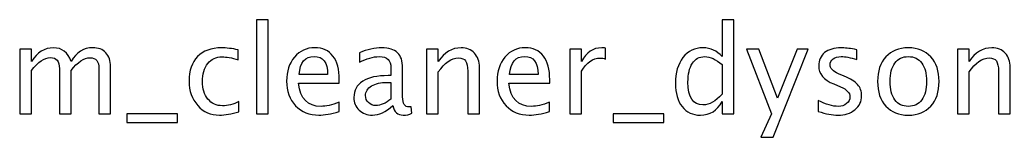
# Model space of a CAD drawing. Header units: centimetres. Extents: x -40.4 to 36.1, y -33 to 28.7.
# Drawn here: x 14.52 to 36.06, y 26.16 to 28.71 of the extents above; entities that cross this region are included whole.
import ezdxf

# ---------------------------------------------------------------- set-up
doc = ezdxf.new("R2010")
doc.units = ezdxf.units.CM
doc.header["$MEASUREMENT"] = 0
doc.layers.add('Layer 1', color=7, linetype='Continuous')

msp = doc.modelspace()

# ---------------------------------------------------------------- linework, layer by layer
at = {"layer": 'Layer 1'}
for points, knots in [([(19.66471, 26.67044), (19.66471, 26.67044), (19.66471, 28.71037), (19.66471, 28.71037), (19.66471, 28.71037), (19.66471, 28.71037), (19.91871, 28.71037), (19.91871, 28.71037), (19.91871, 28.71037), (19.91871, 28.71037), (19.91871, 26.67044), (19.91871, 26.67044), (19.91871, 26.67044), (19.91871, 26.67044), (19.66471, 26.67044), (19.66471, 26.67044)], [0, 0, 0, 0, 0.2, 0.2, 0.2, 0.2, 0.4, 0.4, 0.4, 0.4, 0.6, 0.6, 0.6, 0.6, 1, 1, 1, 1]), ([(29.78854, 26.67044), (29.78854, 26.67044), (29.78854, 26.9337), (29.78854, 26.9337), (29.78854, 26.9337), (29.68491, 26.73703), (29.52881, 26.63869), (29.32023, 26.63869), (29.32023, 26.63869), (29.15089, 26.63869), (29.01772, 26.69999), (28.92071, 26.82302), (28.92071, 26.82302), (28.82369, 26.94605), (28.77518, 27.11406), (28.77518, 27.32705), (28.77518, 27.32705), (28.77518, 27.55988), (28.83031, 27.74729), (28.94011, 27.88929), (28.94011, 27.88929), (29.05035, 28.03084), (29.19499, 28.10183), (29.37447, 28.10183), (29.37447, 28.10183), (29.54071, 28.10183), (29.67918, 28.03833), (29.78854, 27.91089), (29.78854, 27.91089), (29.78854, 27.91089), (29.78854, 28.71037), (29.78854, 28.71037), (29.78854, 28.71037), (29.78854, 28.71037), (30.04254, 28.71037), (30.04254, 28.71037), (30.04254, 28.71037), (30.04254, 28.71037), (30.04254, 26.67044), (30.04254, 26.67044), (30.04254, 26.67044), (30.04254, 26.67044), (29.78854, 26.67044), (29.78854, 26.67044)], [0, 0, 0, 0, 0.08333333, 0.08333333, 0.08333333, 0.08333333, 0.16666667, 0.16666667, 0.16666667, 0.16666667, 0.25, 0.25, 0.25, 0.25, 0.33333333, 0.33333333, 0.33333333, 0.33333333, 0.41666667, 0.41666667, 0.41666667, 0.41666667, 0.5, 0.5, 0.5, 0.5, 0.58333333, 0.58333333, 0.58333333, 0.58333333, 0.66666667, 0.66666667, 0.66666667, 0.66666667, 0.75, 0.75, 0.75, 0.75, 0.83333333, 0.83333333, 0.83333333, 0.83333333, 1, 1, 1, 1]), ([(14.51637, 26.67044), (14.51637, 26.67044), (14.51637, 28.07273), (14.51637, 28.07273), (14.51637, 28.07273), (14.51637, 28.07273), (14.77037, 28.07273), (14.77037, 28.07273), (14.77037, 28.07273), (14.77037, 28.07273), (14.77037, 27.80771), (14.77037, 27.80771), (14.77037, 27.80771), (14.89428, 28.00394), (15.05303, 28.10183), (15.2475, 28.10183), (15.2475, 28.10183), (15.43491, 28.10183), (15.56235, 28.00394), (15.63026, 27.80771), (15.63026, 27.80771), (15.75065, 28.0057), (15.90764, 28.10448), (16.10034, 28.10448), (16.10034, 28.10448), (16.22337, 28.10448), (16.31906, 28.06832), (16.38741, 27.99556), (16.38741, 27.99556), (16.45576, 27.9228), (16.49016, 27.82094), (16.49016, 27.68997), (16.49016, 27.68997), (16.49016, 27.68997), (16.49016, 26.67044), (16.49016, 26.67044), (16.49016, 26.67044), (16.49016, 26.67044), (16.23616, 26.67044), (16.23616, 26.67044), (16.23616, 26.67044), (16.23616, 26.67044), (16.23616, 27.64807), (16.23616, 27.64807), (16.23616, 27.64807), (16.23616, 27.80771), (16.17266, 27.88752), (16.04566, 27.88752), (16.04566, 27.88752), (15.91381, 27.88752), (15.77534, 27.79448), (15.63026, 27.60795), (15.63026, 27.60795), (15.63026, 27.60795), (15.63026, 26.67044), (15.63026, 26.67044), (15.63026, 26.67044), (15.63026, 26.67044), (15.37626, 26.67044), (15.37626, 26.67044), (15.37626, 26.67044), (15.37626, 26.67044), (15.37626, 27.64896), (15.37626, 27.64896), (15.37626, 27.64896), (15.37626, 27.80991), (15.31188, 27.89017), (15.18268, 27.89017), (15.18268, 27.89017), (15.05436, 27.89017), (14.91677, 27.79668), (14.77037, 27.60927), (14.77037, 27.60927), (14.77037, 27.60927), (14.77037, 26.67044), (14.77037, 26.67044), (14.77037, 26.67044), (14.77037, 26.67044), (14.51637, 26.67044), (14.51637, 26.67044)], [0, 0, 0, 0, 0.04761905, 0.04761905, 0.04761905, 0.04761905, 0.0952381, 0.0952381, 0.0952381, 0.0952381, 0.14285714, 0.14285714, 0.14285714, 0.14285714, 0.19047619, 0.19047619, 0.19047619, 0.19047619, 0.23809524, 0.23809524, 0.23809524, 0.23809524, 0.28571429, 0.28571429, 0.28571429, 0.28571429, 0.33333333, 0.33333333, 0.33333333, 0.33333333, 0.38095238, 0.38095238, 0.38095238, 0.38095238, 0.42857143, 0.42857143, 0.42857143, 0.42857143, 0.47619048, 0.47619048, 0.47619048, 0.47619048, 0.52380952, 0.52380952, 0.52380952, 0.52380952, 0.57142857, 0.57142857, 0.57142857, 0.57142857, 0.61904762, 0.61904762, 0.61904762, 0.61904762, 0.66666667, 0.66666667, 0.66666667, 0.66666667, 0.71428571, 0.71428571, 0.71428571, 0.71428571, 0.76190476, 0.76190476, 0.76190476, 0.76190476, 0.80952381, 0.80952381, 0.80952381, 0.80952381, 0.85714286, 0.85714286, 0.85714286, 0.85714286, 0.9047619, 0.9047619, 0.9047619, 0.9047619, 1, 1, 1, 1]), ([(19.28327, 26.71277), (19.11878, 26.66338), (18.97679, 26.63869), (18.85729, 26.63869), (18.85729, 26.63869), (18.66767, 26.63869), (18.51068, 26.7088), (18.38589, 26.84859), (18.38589, 26.84859), (18.26109, 26.98882), (18.19847, 27.16565), (18.19847, 27.37864), (18.19847, 27.37864), (18.19847, 27.60618), (18.26021, 27.78389), (18.38368, 27.91089), (18.38368, 27.91089), (18.50715, 28.03833), (18.67957, 28.10183), (18.90094, 28.10183), (18.90094, 28.10183), (19.00986, 28.10183), (19.13245, 28.08684), (19.26739, 28.05685), (19.26739, 28.05685), (19.26739, 28.05685), (19.26739, 27.84254), (19.26739, 27.84254), (19.26739, 27.84254), (19.12407, 27.88488), (19.00722, 27.90604), (18.91726, 27.90604), (18.91726, 27.90604), (18.78673, 27.90604), (18.68222, 27.85709), (18.60417, 27.75964), (18.60417, 27.75964), (18.52612, 27.66219), (18.48687, 27.5321), (18.48687, 27.36982), (18.48687, 27.36982), (18.48687, 27.21239), (18.52744, 27.08539), (18.60814, 26.98794), (18.60814, 26.98794), (18.68884, 26.89093), (18.79423, 26.84242), (18.9252, 26.84242), (18.9252, 26.84242), (19.04117, 26.84242), (19.16023, 26.87241), (19.28327, 26.93238), (19.28327, 26.93238), (19.28327, 26.93238), (19.28327, 26.71277), (19.28327, 26.71277)], [0, 0, 0, 0, 0.06666667, 0.06666667, 0.06666667, 0.06666667, 0.13333333, 0.13333333, 0.13333333, 0.13333333, 0.2, 0.2, 0.2, 0.2, 0.26666667, 0.26666667, 0.26666667, 0.26666667, 0.33333333, 0.33333333, 0.33333333, 0.33333333, 0.4, 0.4, 0.4, 0.4, 0.46666667, 0.46666667, 0.46666667, 0.46666667, 0.53333333, 0.53333333, 0.53333333, 0.53333333, 0.6, 0.6, 0.6, 0.6, 0.66666667, 0.66666667, 0.66666667, 0.66666667, 0.73333333, 0.73333333, 0.73333333, 0.73333333, 0.8, 0.8, 0.8, 0.8, 0.86666667, 0.86666667, 0.86666667, 0.86666667, 1, 1, 1, 1]), ([(21.45858, 26.71542), (21.28792, 26.66427), (21.14196, 26.63869), (21.02025, 26.63869), (21.02025, 26.63869), (20.81255, 26.63869), (20.64366, 26.70748), (20.51358, 26.84462), (20.51358, 26.84462), (20.38349, 26.98177), (20.31822, 27.15948), (20.31822, 27.3782), (20.31822, 27.3782), (20.31822, 27.59031), (20.37555, 27.76449), (20.49064, 27.90075), (20.49064, 27.90075), (20.60574, 28.03657), (20.75302, 28.10448), (20.9325, 28.10448), (20.9325, 28.10448), (21.10227, 28.10448), (21.23368, 28.04407), (21.32629, 27.92324), (21.32629, 27.92324), (21.41889, 27.80241), (21.46519, 27.63132), (21.46519, 27.40951), (21.46519, 27.40951), (21.46519, 27.40951), (21.46387, 27.3319), (21.46387, 27.3319), (21.46387, 27.3319), (21.46387, 27.3319), (20.57752, 27.3319), (20.57752, 27.3319), (20.57752, 27.3319), (20.61456, 26.99676), (20.77816, 26.82919), (21.06788, 26.82919), (21.06788, 26.82919), (21.17415, 26.82919), (21.30424, 26.85918), (21.45858, 26.91915), (21.45858, 26.91915), (21.45858, 26.91915), (21.45858, 26.71542), (21.45858, 26.71542)], [0, 0, 0, 0, 0.07692308, 0.07692308, 0.07692308, 0.07692308, 0.15384615, 0.15384615, 0.15384615, 0.15384615, 0.23076923, 0.23076923, 0.23076923, 0.23076923, 0.30769231, 0.30769231, 0.30769231, 0.30769231, 0.38461538, 0.38461538, 0.38461538, 0.38461538, 0.46153846, 0.46153846, 0.46153846, 0.46153846, 0.53846154, 0.53846154, 0.53846154, 0.53846154, 0.61538462, 0.61538462, 0.61538462, 0.61538462, 0.69230769, 0.69230769, 0.69230769, 0.69230769, 0.76923077, 0.76923077, 0.76923077, 0.76923077, 0.84615385, 0.84615385, 0.84615385, 0.84615385, 1, 1, 1, 1]), ([(22.62627, 26.84903), (22.4737, 26.7088), (22.32685, 26.63869), (22.18574, 26.63869), (22.18574, 26.63869), (22.06977, 26.63869), (21.97319, 26.67485), (21.89691, 26.74761), (21.89691, 26.74761), (21.82018, 26.82037), (21.78181, 26.91209), (21.78181, 27.02278), (21.78181, 27.02278), (21.78181, 27.17579), (21.84619, 27.29353), (21.97496, 27.37555), (21.97496, 27.37555), (22.10372, 27.45757), (22.28849, 27.49858), (22.52926, 27.49858), (22.52926, 27.49858), (22.52926, 27.49858), (22.58879, 27.49858), (22.58879, 27.49858), (22.58879, 27.49858), (22.58879, 27.49858), (22.58879, 27.66748), (22.58879, 27.66748), (22.58879, 27.66748), (22.58879, 27.8302), (22.50412, 27.91133), (22.33435, 27.91133), (22.33435, 27.91133), (22.20294, 27.91133), (22.05918, 27.86988), (21.90352, 27.78698), (21.90352, 27.78698), (21.90352, 27.78698), (21.90352, 27.996), (21.90352, 27.996), (21.90352, 27.996), (22.07462, 28.06656), (22.23601, 28.10183), (22.38727, 28.10183), (22.38727, 28.10183), (22.54293, 28.10183), (22.65802, 28.06656), (22.73166, 27.99556), (22.73166, 27.99556), (22.80575, 27.92456), (22.84279, 27.8152), (22.84279, 27.66748), (22.84279, 27.66748), (22.84279, 27.66748), (22.84279, 27.0338), (22.84279, 27.0338), (22.84279, 27.0338), (22.84279, 26.88872), (22.88733, 26.81596), (22.97684, 26.81596), (22.97684, 26.81596), (22.98787, 26.81596), (23.00418, 26.81772), (23.02579, 26.82125), (23.02579, 26.82125), (23.02579, 26.82125), (23.04387, 26.68014), (23.04387, 26.68014), (23.04387, 26.68014), (22.98611, 26.65236), (22.92261, 26.63869), (22.85293, 26.63869), (22.85293, 26.63869), (22.73431, 26.63869), (22.6589, 26.7088), (22.62627, 26.84903)], [0, 0, 0, 0, 0.05, 0.05, 0.05, 0.05, 0.1, 0.1, 0.1, 0.1, 0.15, 0.15, 0.15, 0.15, 0.2, 0.2, 0.2, 0.2, 0.25, 0.25, 0.25, 0.25, 0.3, 0.3, 0.3, 0.3, 0.35, 0.35, 0.35, 0.35, 0.4, 0.4, 0.4, 0.4, 0.45, 0.45, 0.45, 0.45, 0.5, 0.5, 0.5, 0.5, 0.55, 0.55, 0.55, 0.55, 0.6, 0.6, 0.6, 0.6, 0.65, 0.65, 0.65, 0.65, 0.7, 0.7, 0.7, 0.7, 0.75, 0.75, 0.75, 0.75, 0.8, 0.8, 0.8, 0.8, 0.85, 0.85, 0.85, 0.85, 0.9, 0.9, 0.9, 0.9, 1, 1, 1, 1]), ([(23.36446, 26.67044), (23.36446, 26.67044), (23.36446, 28.07273), (23.36446, 28.07273), (23.36446, 28.07273), (23.36446, 28.07273), (23.61846, 28.07273), (23.61846, 28.07273), (23.61846, 28.07273), (23.61846, 28.07273), (23.61846, 27.80771), (23.61846, 27.80771), (23.61846, 27.80771), (23.75296, 28.00394), (23.91788, 28.10183), (24.11279, 28.10183), (24.11279, 28.10183), (24.23538, 28.10183), (24.33283, 28.06347), (24.40471, 27.9863), (24.40471, 27.9863), (24.47659, 27.90957), (24.51275, 27.80594), (24.51275, 27.6763), (24.51275, 27.6763), (24.51275, 27.6763), (24.51275, 26.67044), (24.51275, 26.67044), (24.51275, 26.67044), (24.51275, 26.67044), (24.25875, 26.67044), (24.25875, 26.67044), (24.25875, 26.67044), (24.25875, 26.67044), (24.25875, 27.59339), (24.25875, 27.59339), (24.25875, 27.59339), (24.25875, 27.69746), (24.24332, 27.77155), (24.21289, 27.81564), (24.21289, 27.81564), (24.18202, 27.86018), (24.13131, 27.88223), (24.06031, 27.88223), (24.06031, 27.88223), (23.90421, 27.88223), (23.75692, 27.78037), (23.61846, 27.57664), (23.61846, 27.57664), (23.61846, 27.57664), (23.61846, 26.67044), (23.61846, 26.67044), (23.61846, 26.67044), (23.61846, 26.67044), (23.36446, 26.67044), (23.36446, 26.67044)], [0, 0, 0, 0, 0.06666667, 0.06666667, 0.06666667, 0.06666667, 0.13333333, 0.13333333, 0.13333333, 0.13333333, 0.2, 0.2, 0.2, 0.2, 0.26666667, 0.26666667, 0.26666667, 0.26666667, 0.33333333, 0.33333333, 0.33333333, 0.33333333, 0.4, 0.4, 0.4, 0.4, 0.46666667, 0.46666667, 0.46666667, 0.46666667, 0.53333333, 0.53333333, 0.53333333, 0.53333333, 0.6, 0.6, 0.6, 0.6, 0.66666667, 0.66666667, 0.66666667, 0.66666667, 0.73333333, 0.73333333, 0.73333333, 0.73333333, 0.8, 0.8, 0.8, 0.8, 0.86666667, 0.86666667, 0.86666667, 0.86666667, 1, 1, 1, 1]), ([(26.03587, 26.71542), (25.86521, 26.66427), (25.71925, 26.63869), (25.59754, 26.63869), (25.59754, 26.63869), (25.38984, 26.63869), (25.22095, 26.70748), (25.09087, 26.84462), (25.09087, 26.84462), (24.96078, 26.98177), (24.89551, 27.15948), (24.89551, 27.3782), (24.89551, 27.3782), (24.89551, 27.59031), (24.95284, 27.76449), (25.06793, 27.90075), (25.06793, 27.90075), (25.18303, 28.03657), (25.33031, 28.10448), (25.50979, 28.10448), (25.50979, 28.10448), (25.67956, 28.10448), (25.81097, 28.04407), (25.90358, 27.92324), (25.90358, 27.92324), (25.99618, 27.80241), (26.04248, 27.63132), (26.04248, 27.40951), (26.04248, 27.40951), (26.04248, 27.40951), (26.04116, 27.3319), (26.04116, 27.3319), (26.04116, 27.3319), (26.04116, 27.3319), (25.15481, 27.3319), (25.15481, 27.3319), (25.15481, 27.3319), (25.19185, 26.99676), (25.35545, 26.82919), (25.64517, 26.82919), (25.64517, 26.82919), (25.75144, 26.82919), (25.88153, 26.85918), (26.03587, 26.91915), (26.03587, 26.91915), (26.03587, 26.91915), (26.03587, 26.71542), (26.03587, 26.71542)], [0, 0, 0, 0, 0.07692308, 0.07692308, 0.07692308, 0.07692308, 0.15384615, 0.15384615, 0.15384615, 0.15384615, 0.23076923, 0.23076923, 0.23076923, 0.23076923, 0.30769231, 0.30769231, 0.30769231, 0.30769231, 0.38461538, 0.38461538, 0.38461538, 0.38461538, 0.46153846, 0.46153846, 0.46153846, 0.46153846, 0.53846154, 0.53846154, 0.53846154, 0.53846154, 0.61538462, 0.61538462, 0.61538462, 0.61538462, 0.69230769, 0.69230769, 0.69230769, 0.69230769, 0.76923077, 0.76923077, 0.76923077, 0.76923077, 0.84615385, 0.84615385, 0.84615385, 0.84615385, 1, 1, 1, 1]), ([(26.48081, 26.67044), (26.48081, 26.67044), (26.48081, 28.07273), (26.48081, 28.07273), (26.48081, 28.07273), (26.48081, 28.07273), (26.73481, 28.07273), (26.73481, 28.07273), (26.73481, 28.07273), (26.73481, 28.07273), (26.73481, 27.80771), (26.73481, 27.80771), (26.73481, 27.80771), (26.83579, 28.00394), (26.98219, 28.10183), (27.17446, 28.10183), (27.17446, 28.10183), (27.20048, 28.10183), (27.22782, 28.09963), (27.25604, 28.09522), (27.25604, 28.09522), (27.25604, 28.09522), (27.25604, 27.85754), (27.25604, 27.85754), (27.25604, 27.85754), (27.21194, 27.87209), (27.17314, 27.87958), (27.13962, 27.87958), (27.13962, 27.87958), (26.97823, 27.87958), (26.84329, 27.78433), (26.73481, 27.59339), (26.73481, 27.59339), (26.73481, 27.59339), (26.73481, 26.67044), (26.73481, 26.67044), (26.73481, 26.67044), (26.73481, 26.67044), (26.48081, 26.67044), (26.48081, 26.67044)], [0, 0, 0, 0, 0.09090909, 0.09090909, 0.09090909, 0.09090909, 0.18181818, 0.18181818, 0.18181818, 0.18181818, 0.27272727, 0.27272727, 0.27272727, 0.27272727, 0.36363636, 0.36363636, 0.36363636, 0.36363636, 0.45454545, 0.45454545, 0.45454545, 0.45454545, 0.54545455, 0.54545455, 0.54545455, 0.54545455, 0.63636364, 0.63636364, 0.63636364, 0.63636364, 0.72727273, 0.72727273, 0.72727273, 0.72727273, 0.81818182, 0.81818182, 0.81818182, 0.81818182, 1, 1, 1, 1]), ([(30.63432, 26.15979), (30.63432, 26.15979), (30.86186, 26.66868), (30.86186, 26.66868), (30.86186, 26.66868), (30.86186, 26.66868), (30.31859, 28.07273), (30.31859, 28.07273), (30.31859, 28.07273), (30.31859, 28.07273), (30.59111, 28.07273), (30.59111, 28.07273), (30.59111, 28.07273), (30.59111, 28.07273), (30.99504, 27.01087), (30.99504, 27.01087), (30.99504, 27.01087), (30.99504, 27.01087), (31.42587, 28.07273), (31.42587, 28.07273), (31.42587, 28.07273), (31.42587, 28.07273), (31.66531, 28.07273), (31.66531, 28.07273), (31.66531, 28.07273), (31.66531, 28.07273), (30.89891, 26.15979), (30.89891, 26.15979), (30.89891, 26.15979), (30.89891, 26.15979), (30.63432, 26.15979), (30.63432, 26.15979)], [0, 0, 0, 0, 0.11111111, 0.11111111, 0.11111111, 0.11111111, 0.22222222, 0.22222222, 0.22222222, 0.22222222, 0.33333333, 0.33333333, 0.33333333, 0.33333333, 0.44444444, 0.44444444, 0.44444444, 0.44444444, 0.55555556, 0.55555556, 0.55555556, 0.55555556, 0.66666667, 0.66666667, 0.66666667, 0.66666667, 0.77777778, 0.77777778, 0.77777778, 0.77777778, 1, 1, 1, 1]), ([(31.8836, 26.72071), (31.8836, 26.72071), (31.8836, 26.95354), (31.8836, 26.95354), (31.8836, 26.95354), (32.04985, 26.87064), (32.19404, 26.82919), (32.31707, 26.82919), (32.31707, 26.82919), (32.39028, 26.82919), (32.45113, 26.84903), (32.4992, 26.88872), (32.4992, 26.88872), (32.54726, 26.92797), (32.57151, 26.97736), (32.57151, 27.03689), (32.57151, 27.03689), (32.57151, 27.12376), (32.50405, 27.19564), (32.36911, 27.25252), (32.36911, 27.25252), (32.36911, 27.25252), (32.2205, 27.31558), (32.2205, 27.31558), (32.2205, 27.31558), (32.00134, 27.40642), (31.89154, 27.53783), (31.89154, 27.70849), (31.89154, 27.70849), (31.89154, 27.83064), (31.93475, 27.92677), (32.02118, 27.99688), (32.02118, 27.99688), (32.10761, 28.067), (32.22623, 28.10183), (32.37661, 28.10183), (32.37661, 28.10183), (32.45466, 28.10183), (32.55167, 28.09125), (32.66676, 28.06964), (32.66676, 28.06964), (32.66676, 28.06964), (32.71968, 28.0595), (32.71968, 28.0595), (32.71968, 28.0595), (32.71968, 28.0595), (32.71968, 27.84783), (32.71968, 27.84783), (32.71968, 27.84783), (32.57813, 27.89017), (32.46524, 27.91133), (32.38101, 27.91133), (32.38101, 27.91133), (32.30693, 27.91133), (32.24828, 27.89502), (32.20374, 27.86283), (32.20374, 27.86283), (32.15965, 27.83064), (32.1376, 27.78742), (32.1376, 27.73318), (32.1376, 27.73318), (32.1376, 27.65689), (32.19933, 27.59207), (32.32325, 27.5396), (32.32325, 27.5396), (32.32325, 27.5396), (32.4454, 27.488), (32.4454, 27.488), (32.4454, 27.488), (32.58386, 27.42979), (32.68176, 27.36806), (32.73908, 27.30323), (32.73908, 27.30323), (32.79685, 27.23841), (32.82551, 27.15727), (32.82551, 27.06026), (32.82551, 27.06026), (32.82551, 26.93723), (32.77701, 26.83625), (32.67955, 26.75731), (32.67955, 26.75731), (32.58254, 26.67838), (32.45818, 26.63869), (32.30693, 26.63869), (32.30693, 26.63869), (32.19052, 26.63869), (32.04985, 26.66603), (31.8836, 26.72071)], [0, 0, 0, 0, 0.04347826, 0.04347826, 0.04347826, 0.04347826, 0.08695652, 0.08695652, 0.08695652, 0.08695652, 0.13043478, 0.13043478, 0.13043478, 0.13043478, 0.17391304, 0.17391304, 0.17391304, 0.17391304, 0.2173913, 0.2173913, 0.2173913, 0.2173913, 0.26086957, 0.26086957, 0.26086957, 0.26086957, 0.30434783, 0.30434783, 0.30434783, 0.30434783, 0.34782609, 0.34782609, 0.34782609, 0.34782609, 0.39130435, 0.39130435, 0.39130435, 0.39130435, 0.43478261, 0.43478261, 0.43478261, 0.43478261, 0.47826087, 0.47826087, 0.47826087, 0.47826087, 0.52173913, 0.52173913, 0.52173913, 0.52173913, 0.56521739, 0.56521739, 0.56521739, 0.56521739, 0.60869565, 0.60869565, 0.60869565, 0.60869565, 0.65217391, 0.65217391, 0.65217391, 0.65217391, 0.69565217, 0.69565217, 0.69565217, 0.69565217, 0.73913043, 0.73913043, 0.73913043, 0.73913043, 0.7826087, 0.7826087, 0.7826087, 0.7826087, 0.82608696, 0.82608696, 0.82608696, 0.82608696, 0.86956522, 0.86956522, 0.86956522, 0.86956522, 0.91304348, 0.91304348, 0.91304348, 0.91304348, 1, 1, 1, 1]), ([(33.84107, 26.63869), (33.63514, 26.63869), (33.47198, 26.70439), (33.35203, 26.8358), (33.35203, 26.8358), (33.23165, 26.96721), (33.17167, 27.14581), (33.17167, 27.37114), (33.17167, 27.37114), (33.17167, 27.59604), (33.23165, 27.77419), (33.35203, 27.90516), (33.35203, 27.90516), (33.47198, 28.03613), (33.63514, 28.10183), (33.84107, 28.10183), (33.84107, 28.10183), (34.047, 28.10183), (34.21016, 28.03613), (34.33011, 27.90516), (34.33011, 27.90516), (34.45049, 27.77419), (34.51046, 27.59604), (34.51046, 27.37114), (34.51046, 27.37114), (34.51046, 27.14581), (34.45049, 26.96721), (34.33011, 26.8358), (34.33011, 26.8358), (34.21016, 26.70439), (34.047, 26.63869), (33.84107, 26.63869)], [0, 0, 0, 0, 0.11111111, 0.11111111, 0.11111111, 0.11111111, 0.22222222, 0.22222222, 0.22222222, 0.22222222, 0.33333333, 0.33333333, 0.33333333, 0.33333333, 0.44444444, 0.44444444, 0.44444444, 0.44444444, 0.55555556, 0.55555556, 0.55555556, 0.55555556, 0.66666667, 0.66666667, 0.66666667, 0.66666667, 0.77777778, 0.77777778, 0.77777778, 0.77777778, 1, 1, 1, 1]), ([(34.90822, 26.67044), (34.90822, 26.67044), (34.90822, 28.07273), (34.90822, 28.07273), (34.90822, 28.07273), (34.90822, 28.07273), (35.16222, 28.07273), (35.16222, 28.07273), (35.16222, 28.07273), (35.16222, 28.07273), (35.16222, 27.80771), (35.16222, 27.80771), (35.16222, 27.80771), (35.29672, 28.00394), (35.46164, 28.10183), (35.65655, 28.10183), (35.65655, 28.10183), (35.77914, 28.10183), (35.87659, 28.06347), (35.94847, 27.9863), (35.94847, 27.9863), (36.02035, 27.90957), (36.05651, 27.80594), (36.05651, 27.6763), (36.05651, 27.6763), (36.05651, 27.6763), (36.05651, 26.67044), (36.05651, 26.67044), (36.05651, 26.67044), (36.05651, 26.67044), (35.80251, 26.67044), (35.80251, 26.67044), (35.80251, 26.67044), (35.80251, 26.67044), (35.80251, 27.59339), (35.80251, 27.59339), (35.80251, 27.59339), (35.80251, 27.69746), (35.78708, 27.77155), (35.75665, 27.81564), (35.75665, 27.81564), (35.72578, 27.86018), (35.67507, 27.88223), (35.60407, 27.88223), (35.60407, 27.88223), (35.44797, 27.88223), (35.30068, 27.78037), (35.16222, 27.57664), (35.16222, 27.57664), (35.16222, 27.57664), (35.16222, 26.67044), (35.16222, 26.67044), (35.16222, 26.67044), (35.16222, 26.67044), (34.90822, 26.67044), (34.90822, 26.67044)], [0, 0, 0, 0, 0.06666667, 0.06666667, 0.06666667, 0.06666667, 0.13333333, 0.13333333, 0.13333333, 0.13333333, 0.2, 0.2, 0.2, 0.2, 0.26666667, 0.26666667, 0.26666667, 0.26666667, 0.33333333, 0.33333333, 0.33333333, 0.33333333, 0.4, 0.4, 0.4, 0.4, 0.46666667, 0.46666667, 0.46666667, 0.46666667, 0.53333333, 0.53333333, 0.53333333, 0.53333333, 0.6, 0.6, 0.6, 0.6, 0.66666667, 0.66666667, 0.66666667, 0.66666667, 0.73333333, 0.73333333, 0.73333333, 0.73333333, 0.8, 0.8, 0.8, 0.8, 0.86666667, 0.86666667, 0.86666667, 0.86666667, 1, 1, 1, 1]), ([(20.59075, 27.5224), (20.59075, 27.5224), (21.20987, 27.5224), (21.20987, 27.5224), (21.20987, 27.5224), (21.20987, 27.78345), (21.11241, 27.91398), (20.91795, 27.91398), (20.91795, 27.91398), (20.72215, 27.91398), (20.61323, 27.78345), (20.59075, 27.5224)], [0, 0, 0, 0, 0.25, 0.25, 0.25, 0.25, 0.5, 0.5, 0.5, 0.5, 1, 1, 1, 1]), ([(25.16804, 27.5224), (25.16804, 27.5224), (25.78716, 27.5224), (25.78716, 27.5224), (25.78716, 27.5224), (25.78716, 27.78345), (25.6897, 27.91398), (25.49524, 27.91398), (25.49524, 27.91398), (25.29944, 27.91398), (25.19052, 27.78345), (25.16804, 27.5224)], [0, 0, 0, 0, 0.25, 0.25, 0.25, 0.25, 0.5, 0.5, 0.5, 0.5, 1, 1, 1, 1]), ([(29.78854, 27.73715), (29.65669, 27.85313), (29.53189, 27.91133), (29.41371, 27.91133), (29.41371, 27.91133), (29.2973, 27.91133), (29.20734, 27.86283), (29.1434, 27.76537), (29.1434, 27.76537), (29.07946, 27.66836), (29.04771, 27.53078), (29.04771, 27.35262), (29.04771, 27.35262), (29.04771, 27.02498), (29.15618, 26.86094), (29.37358, 26.86094), (29.37358, 26.86094), (29.51469, 26.86094), (29.65316, 26.93811), (29.78854, 27.09201), (29.78854, 27.09201), (29.78854, 27.09201), (29.78854, 27.73715), (29.78854, 27.73715)], [0, 0, 0, 0, 0.14285714, 0.14285714, 0.14285714, 0.14285714, 0.28571429, 0.28571429, 0.28571429, 0.28571429, 0.42857143, 0.42857143, 0.42857143, 0.42857143, 0.57142857, 0.57142857, 0.57142857, 0.57142857, 0.71428571, 0.71428571, 0.71428571, 0.71428571, 1, 1, 1, 1]), ([(33.84063, 26.82919), (33.96631, 26.82919), (34.0642, 26.87637), (34.13387, 26.97118), (34.13387, 26.97118), (34.20311, 27.06555), (34.23794, 27.19917), (34.23794, 27.37114), (34.23794, 27.37114), (34.23794, 27.54268), (34.20311, 27.67586), (34.13387, 27.77022), (34.13387, 27.77022), (34.0642, 27.86415), (33.96631, 27.91133), (33.84063, 27.91133), (33.84063, 27.91133), (33.71451, 27.91133), (33.61662, 27.86415), (33.54782, 27.77022), (33.54782, 27.77022), (33.47859, 27.67586), (33.4442, 27.54268), (33.4442, 27.37114), (33.4442, 27.37114), (33.4442, 27.19917), (33.47859, 27.06555), (33.54782, 26.97118), (33.54782, 26.97118), (33.61662, 26.87637), (33.71451, 26.82919), (33.84063, 26.82919)], [0, 0, 0, 0, 0.11111111, 0.11111111, 0.11111111, 0.11111111, 0.22222222, 0.22222222, 0.22222222, 0.22222222, 0.33333333, 0.33333333, 0.33333333, 0.33333333, 0.44444444, 0.44444444, 0.44444444, 0.44444444, 0.55555556, 0.55555556, 0.55555556, 0.55555556, 0.66666667, 0.66666667, 0.66666667, 0.66666667, 0.77777778, 0.77777778, 0.77777778, 0.77777778, 1, 1, 1, 1]), ([(22.58879, 26.9875), (22.58879, 26.9875), (22.58879, 27.34777), (22.58879, 27.34777), (22.58879, 27.34777), (22.58879, 27.34777), (22.50721, 27.35042), (22.50721, 27.35042), (22.50721, 27.35042), (22.3661, 27.35042), (22.25233, 27.3244), (22.16546, 27.27237), (22.16546, 27.27237), (22.07903, 27.21989), (22.03581, 27.15066), (22.03581, 27.06423), (22.03581, 27.06423), (22.03581, 27.00381), (22.05742, 26.95266), (22.10019, 26.91077), (22.10019, 26.91077), (22.14341, 26.86888), (22.19588, 26.84771), (22.25806, 26.84771), (22.25806, 26.84771), (22.36389, 26.84771), (22.47414, 26.89445), (22.58879, 26.9875)], [0, 0, 0, 0, 0.125, 0.125, 0.125, 0.125, 0.25, 0.25, 0.25, 0.25, 0.375, 0.375, 0.375, 0.375, 0.5, 0.5, 0.5, 0.5, 0.625, 0.625, 0.625, 0.625, 0.75, 0.75, 0.75, 0.75, 1, 1, 1, 1]), ([(16.84381, 26.47994), (16.84381, 26.47994), (16.84381, 26.67044), (16.84381, 26.67044), (16.84381, 26.67044), (16.84381, 26.67044), (17.94448, 26.67044), (17.94448, 26.67044), (17.94448, 26.67044), (17.94448, 26.67044), (17.94448, 26.47994), (17.94448, 26.47994), (17.94448, 26.47994), (17.94448, 26.47994), (16.84381, 26.47994), (16.84381, 26.47994)], [0, 0, 0, 0, 0.2, 0.2, 0.2, 0.2, 0.4, 0.4, 0.4, 0.4, 0.6, 0.6, 0.6, 0.6, 1, 1, 1, 1]), ([(27.42052, 26.47994), (27.42052, 26.47994), (27.42052, 26.67044), (27.42052, 26.67044), (27.42052, 26.67044), (27.42052, 26.67044), (28.52119, 26.67044), (28.52119, 26.67044), (28.52119, 26.67044), (28.52119, 26.67044), (28.52119, 26.47994), (28.52119, 26.47994), (28.52119, 26.47994), (28.52119, 26.47994), (27.42052, 26.47994), (27.42052, 26.47994)], [0, 0, 0, 0, 0.2, 0.2, 0.2, 0.2, 0.4, 0.4, 0.4, 0.4, 0.6, 0.6, 0.6, 0.6, 1, 1, 1, 1])]:
    msp.add_open_spline(points, degree=3, knots=knots, dxfattribs=at)

doc.saveas('drawing.dxf')
